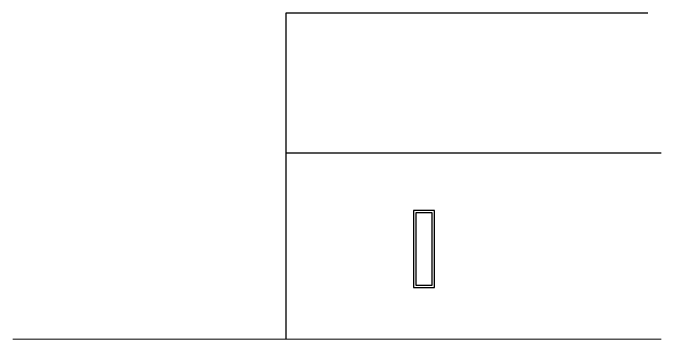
# Model space of a CAD drawing. Header units: metres. Extents: x -686 to 211, y -481 to 125.
# Drawn here: x -430.67 to -416.74, y -381.86 to -374.86 of the extents above; entities that cross this region are included whole.
import ezdxf

# ---------------------------------------------------------------- set-up
doc = ezdxf.new("R2010")
doc.units = ezdxf.units.M
doc.layers.add('SRAFA', color=251, linetype='Continuous')
doc.layers.add('ZDIVO', color=1, linetype='Continuous')

msp = doc.modelspace()

# ---------------------------------------------------------------- linework, layer by layer
at = {"layer": 'SRAFA', "linetype": 'Continuous'}
for p, q in [((-424.797, -381.862), (-424.797, -374.862)), ((-424.797, -374.862), (-417.027, -374.862)), ((-424.797, -381.862), (-424.797, -377.862)), ((-424.797, -377.862), (-416.743, -377.862))]:
    msp.add_line(p, q, dxfattribs=at)
for points in [[(-421.614, -379.104), (-422.064, -379.104), (-422.064, -380.758), (-421.614, -380.758)], [(-421.664, -379.154), (-422.014, -379.154), (-422.014, -380.708), (-421.664, -380.708)]]:
    msp.add_lwpolyline(points, close=True, dxfattribs=at)
at = {"layer": 'ZDIVO', "linetype": 'Continuous', "lineweight": 0}
msp.add_line((-430.669, -381.862), (-416.743, -381.862), dxfattribs=at)

doc.saveas('drawing.dxf')
